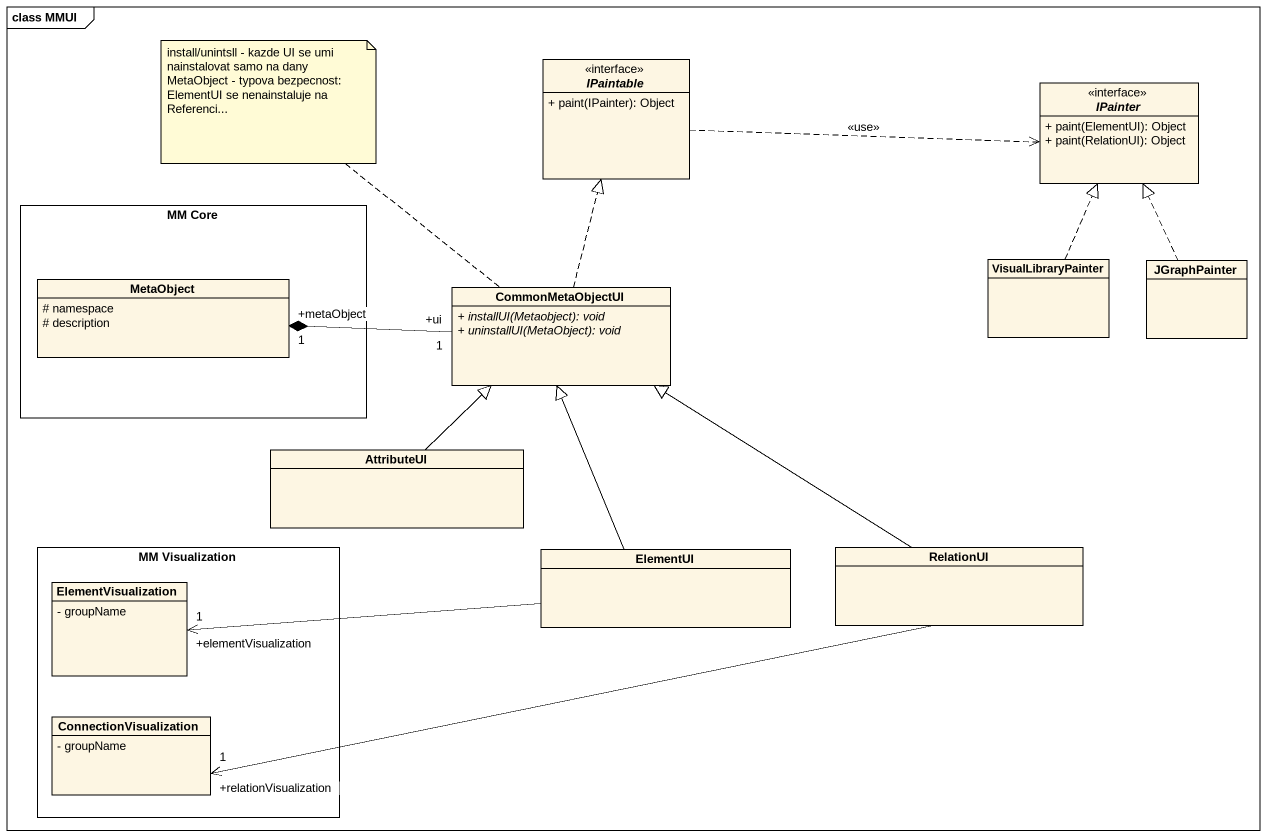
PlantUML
@startuml
mainframe class MMUI
hide circle
hide empty members
skinparam classAttributeIconSize 0
interface IPaintable <<interface>> {
  + paint(IPainter): Object
}
interface IPainter <<interface>> {
  + paint(ElementUI): Object
  + paint(RelationUI): Object
}
rectangle "MM Core" as MM_Core {
  class MetaObject {
    # namespace
    # description
  }
}
class CommonMetaObjectUI {
  {abstract} + installUI(Metaobject): void
  {abstract} + uninstallUI(MetaObject): void
}
class VisualLibraryPainter
class JGraphPainter
class AttributeUI
rectangle "MM Visualization" as MM_Visualization {
  class ElementVisualization {
    - groupName
  }
  class ConnectionVisualization {
    - groupName
  }
}
class ElementUI
class RelationUI
IPaintable .right.> IPainter : <<use>>
CommonMetaObjectUI .up.|> IPaintable
CommonMetaObjectUI "+ui\n1" -left-* "+metaObject\n1" MetaObject
VisualLibraryPainter .up.|> IPainter
JGraphPainter .up.|> IPainter
AttributeUI -up-|> CommonMetaObjectUI
ElementUI -up-|> CommonMetaObjectUI
ElementUI -left-> "+elementVisualization\n1" ElementVisualization
RelationUI -up-|> CommonMetaObjectUI
RelationUI -left-> "+relationVisualization\n1" ConnectionVisualization
note top of CommonMetaObjectUI : install/unintsll - kazde UI se umi nainstalovat samo na dany MetaObject - typova bezpecnost: ElementUI se nenainstaluje na Referenci...
@enduml
